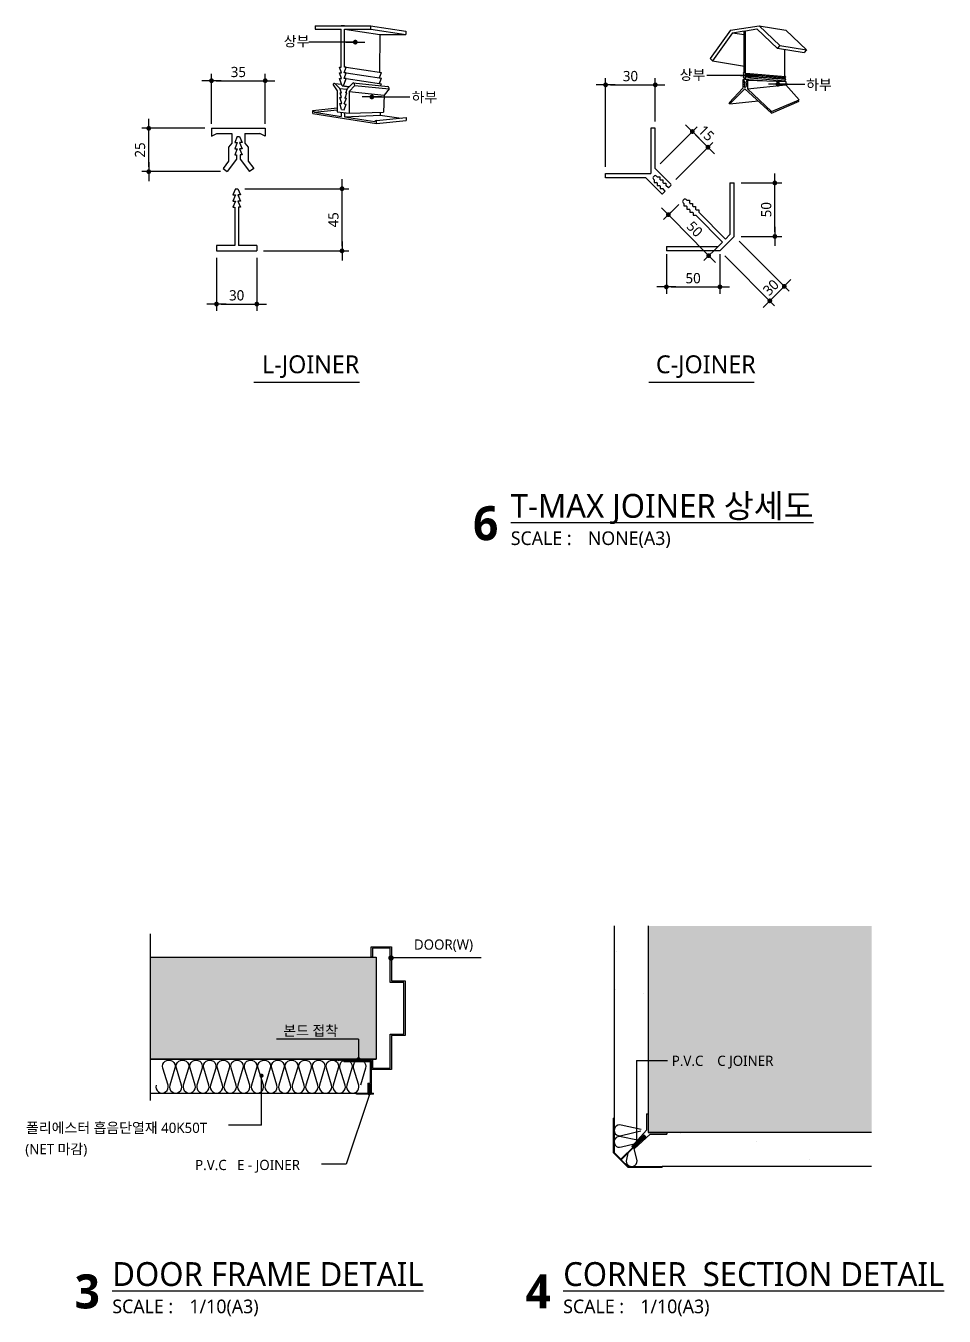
# Model space of a CAD drawing. Extents: x -3112 to 96951, y -19130 to 531574.
# Drawn here: x -2112 to -764, y -18661 to -16767 of the extents above; entities that cross this region are included whole.
import ezdxf
from ezdxf.enums import TextEntityAlignment as Align

# ---------------------------------------------------------------- set-up
doc = ezdxf.new("R2010")
doc.units = 0
doc.header["$LTSCALE"] = 200
doc.header["$MEASUREMENT"] = 0
doc.header["$PDMODE"] = 3
doc.header["$PDSIZE"] = -1
doc.layers.get('0').update_dxf_attribs({"linetype": 'CONTINUOUS'})
doc.layers.get('Defpoints').update_dxf_attribs({"color": 137, "linetype": 'CONTINUOUS'})
for name, color, linetype in [('01TEX', 3, 'CONTINUOUS'), ('DIM', 7, 'CONTINUOUS'), ('ETC', 6, 'CONTINUOUS'), ('HAT', 8, 'CONTINUOUS'), ('SYM', 6, 'CONTINUOUS'), ('SYM-LEAD', 6, 'CONTINUOUS'), ('TEXT', 3, 'CONTINUOUS'), ('벽체', 254, 'CONTINUOUS'), ('조이너', 3, 'CONTINUOUS'), ('지시선', 1, 'CONTINUOUS'), ('흡음재', 9, 'CONTINUOUS')]:
    doc.layers.add(name, color=color, linetype=linetype)
doc.styles.add('GAUN', font='malgun.ttf')
doc.styles.add('맑은고딕', font='malgun.ttf')
doc.styles.add('스타일1', font='malgun.ttf')
doc.styles.add('스타일2', font='malgunbd.ttf')
doc.dimstyles.new('GAUN-10', dxfattribs={"dimscale": 10, "dimtxt": 1.5, "dimasz": 0.7, "dimexe": 1, "dimexo": 1, "dimgap": 0.5, "dimtad": 1, "dimdec": 0, "dimzin": 1, "dimdsep": 46, "dimlunit": 6, "dimtxsty": '맑은고딕', "dimblk": 'CJDOT', "dimcen": 0.09, "dimdle": 1, "dimclrd": 256, "dimclre": 256, "dimclrt": 3, "dimadec": 0, "dimazin": 0, "dimtfac": 1, "dimtdec": 0, "dimtix": 1, "dimtmove": 2, "dimatfit": 3, "dimldrblk": 'CJDOT', "dimfxl": 1, "dimtolj": 1, "dimtzin": 1, "dimarcsym": 0})

# ---------------------------------------------------------------- blocks, each defined once
blk = doc.blocks.new('insul1')
blk.add_lwpolyline([(0, 0.25, 1.344031), (0.35, 0.25), (0.2, 0.75, -1.344031), (0.55, 0.75), (0.4, 0.25)], format="xyb")
blk = doc.blocks.new('CJDOT')
blk.add_line((-2, 0), (2, 0))
at = {"const_width": 0.5}
blk.add_lwpolyline([(-0.25, 0, 1), (0.25, 0, 1)], format="xyb", close=True, dxfattribs=at)
blk = doc.blocks.new('*D24')
at = {"layer": 'Defpoints', "color": 0, "transparency": 16777216}
for p in [(-1188, -16853.4), (-1188, -16917.2), (-1260.9, -16983.5)]:
    blk.add_point(p, dxfattribs=at)
at = {"layer": 'DIM', "lineweight": -2, "transparency": 16777216}
for p, q in [((-1260.9, -16973.5), (-1260.9, -16843.4)), ((-1253.9, -16853.4), (-1195, -16853.4)), ((-1188, -16907.2), (-1188, -16843.4))]:
    blk.add_line(p, q, dxfattribs=at)
at = {"layer": 'DIM', "lineweight": -2, "transparency": 16777216, "xscale": 7, "yscale": 7, "zscale": 7, "rotation": 180}
blk.add_blockref('CJDOT', (-1260.9, -16853.4), dxfattribs=at)
at = {"layer": 'DIM', "lineweight": -2, "transparency": 16777216, "xscale": 7, "yscale": 7, "zscale": 7}
blk.add_blockref('CJDOT', (-1188, -16853.4), dxfattribs=at)
at = {"layer": 'DIM', "color": 3, "transparency": 16777216, "insert": (-1224.4, -16840.6), "char_height": 15, "attachment_point": 5, "style": '맑은고딕'}
blk.add_mtext('\\A1;30', dxfattribs=at)
blk = doc.blocks.new('*D25')
at = {"layer": 'Defpoints', "color": 0, "transparency": 16777216}
for p in [(-1110.7, -16944.9), (-1188, -16976.2), (-1165.1, -16999.2)]:
    blk.add_point(p, dxfattribs=at)
at = {"layer": 'DIM', "lineweight": -2, "transparency": 16777216}
for p, q in [((-1180.9, -16969.2), (-1126.5, -16914.8)), ((-1128.7, -16926.8), (-1115.6, -16939.9)), ((-1158, -16992.2), (-1103.6, -16937.8))]:
    blk.add_line(p, q, dxfattribs=at)
at = {"layer": 'DIM', "lineweight": -2, "transparency": 16777216, "xscale": 7, "yscale": 7, "zscale": 7}
for p, rotation in [((-1133.6, -16921.9), 134.9820408195397), ((-1110.7, -16944.9), 314.9820408195397)]:
    blk.add_blockref('CJDOT', p, dxfattribs=dict(at, rotation=rotation))
at = {"layer": 'DIM', "color": 3, "transparency": 16777216, "insert": (-1113.1, -16924.3), "char_height": 15, "attachment_point": 5, "rotation": 314.982, "style": '맑은고딕'}
blk.add_mtext('\\A1;15', dxfattribs=at)
blk = doc.blocks.new('*D16')
at = {"layer": 'Defpoints', "color": 0, "transparency": 16777216}
for p in [(-1800.7, -17005.8), (-1647.9, -17005.8), (-1773, -17097.1)]:
    blk.add_point(p, dxfattribs=at)
at = {"layer": 'DIM', "lineweight": -2, "transparency": 16777216}
for p, q in [((-1790.7, -17005.8), (-1637.9, -17005.8)), ((-1647.9, -17090.1), (-1647.9, -17012.8)), ((-1763, -17097.1), (-1637.9, -17097.1))]:
    blk.add_line(p, q, dxfattribs=at)
at = {"layer": 'DIM', "lineweight": -2, "transparency": 16777216, "xscale": 7, "yscale": 7, "zscale": 7}
for p, rotation in [((-1647.9, -17005.8), 90), ((-1647.9, -17097.1), 270)]:
    blk.add_blockref('CJDOT', p, dxfattribs=dict(at, rotation=rotation))
at = {"layer": 'DIM', "color": 3, "transparency": 16777216, "insert": (-1660.5, -17051.5), "char_height": 15, "attachment_point": 5, "rotation": 90, "style": '맑은고딕'}
blk.add_mtext('\\A1;45', dxfattribs=at)
blk = doc.blocks.new('*D17')
at = {"layer": 'Defpoints', "color": 0, "transparency": 16777216}
for p in [(-1832.2, -17097.1), (-1773, -17097.1), (-1773, -17175.2)]:
    blk.add_point(p, dxfattribs=at)
at = {"layer": 'DIM', "lineweight": -2, "transparency": 16777216}
for p, q in [((-1832.2, -17107.1), (-1832.2, -17185.2)), ((-1773, -17107.1), (-1773, -17185.2)), ((-1825.2, -17175.2), (-1780, -17175.2))]:
    blk.add_line(p, q, dxfattribs=at)
at = {"layer": 'DIM', "lineweight": -2, "transparency": 16777216, "xscale": 7, "yscale": 7, "zscale": 7, "rotation": 180}
blk.add_blockref('CJDOT', (-1832.2, -17175.2), dxfattribs=at)
at = {"layer": 'DIM', "lineweight": -2, "transparency": 16777216, "xscale": 7, "yscale": 7, "zscale": 7}
blk.add_blockref('CJDOT', (-1773, -17175.2), dxfattribs=at)
at = {"layer": 'DIM', "color": 3, "transparency": 16777216, "insert": (-1802.6, -17162.4), "char_height": 15, "attachment_point": 5, "style": '맑은고딕'}
blk.add_mtext('\\A1;30', dxfattribs=at)
blk = doc.blocks.new('*D18')
at = {"layer": 'Defpoints', "color": 0, "transparency": 16777216}
for p in [(-1760.6, -16847.3), (-1839.5, -16917.2), (-1760.6, -16917.2)]:
    blk.add_point(p, dxfattribs=at)
at = {"layer": 'DIM', "lineweight": -2, "transparency": 16777216}
for p, q in [((-1839.5, -16907.2), (-1839.5, -16837.3)), ((-1832.5, -16847.3), (-1767.6, -16847.3)), ((-1760.6, -16907.2), (-1760.6, -16837.3))]:
    blk.add_line(p, q, dxfattribs=at)
at = {"layer": 'DIM', "lineweight": -2, "transparency": 16777216, "xscale": 7, "yscale": 7, "zscale": 7, "rotation": 180}
blk.add_blockref('CJDOT', (-1839.5, -16847.3), dxfattribs=at)
at = {"layer": 'DIM', "lineweight": -2, "transparency": 16777216, "xscale": 7, "yscale": 7, "zscale": 7}
blk.add_blockref('CJDOT', (-1760.6, -16847.3), dxfattribs=at)
at = {"layer": 'DIM', "color": 3, "transparency": 16777216, "insert": (-1800.1, -16834.6), "char_height": 15, "attachment_point": 5, "style": '맑은고딕'}
blk.add_mtext('\\A1;35', dxfattribs=at)
blk = doc.blocks.new('*D19')
at = {"layer": 'Defpoints', "color": 0, "transparency": 16777216}
for p in [(-1931.7, -16917.2), (-1839.5, -16917.2), (-1816.4, -16980.8)]:
    blk.add_point(p, dxfattribs=at)
at = {"layer": 'DIM', "lineweight": -2, "transparency": 16777216}
for p, q in [((-1849.5, -16917.2), (-1941.7, -16917.2)), ((-1931.7, -16973.8), (-1931.7, -16924.2)), ((-1826.4, -16980.8), (-1941.7, -16980.8))]:
    blk.add_line(p, q, dxfattribs=at)
at = {"layer": 'DIM', "lineweight": -2, "transparency": 16777216, "xscale": 7, "yscale": 7, "zscale": 7}
for p, rotation in [((-1931.7, -16917.2), 90), ((-1931.7, -16980.8), 270)]:
    blk.add_blockref('CJDOT', p, dxfattribs=dict(at, rotation=rotation))
at = {"layer": 'DIM', "color": 3, "transparency": 16777216, "insert": (-1944.4, -16949), "char_height": 15, "attachment_point": 5, "rotation": 90, "style": '맑은고딕'}
blk.add_mtext('\\A1;25', dxfattribs=at)
blk = doc.blocks.new('*D20')
at = {"layer": 'Defpoints', "color": 0, "transparency": 16777216}
for p in [(-1146.2, -17021.8), (-1168.8, -17044), (-1087.1, -17081.9)]:
    blk.add_point(p, dxfattribs=at)
at = {"layer": 'DIM', "lineweight": -2, "transparency": 16777216}
for p, q in [((-1153.4, -17028.8), (-1175.9, -17051)), ((-1114.5, -17099.1), (-1163.9, -17049)), ((-1094.2, -17089), (-1116.7, -17111.1))]:
    blk.add_line(p, q, dxfattribs=at)
at = {"layer": 'DIM', "lineweight": -2, "transparency": 16777216, "xscale": 7, "yscale": 7, "zscale": 7}
for p, rotation in [((-1168.8, -17044), 134.5458830919339), ((-1109.6, -17104.1), 314.5458830919339)]:
    blk.add_blockref('CJDOT', p, dxfattribs=dict(at, rotation=rotation))
at = {"layer": 'DIM', "color": 3, "transparency": 16777216, "insert": (-1130.1, -17065.1), "char_height": 15, "attachment_point": 5, "rotation": 314.5459, "style": '맑은고딕'}
blk.add_mtext('\\A1;50', dxfattribs=at)
blk = doc.blocks.new('*D21')
at = {"layer": 'Defpoints', "color": 0, "transparency": 16777216}
for p in [(-1071.9, -16997.4), (-1012.4, -16997.4), (-1071.9, -17075.9)]:
    blk.add_point(p, dxfattribs=at)
at = {"layer": 'DIM', "lineweight": -2, "transparency": 16777216}
for p, q in [((-1061.9, -16997.4), (-1002.4, -16997.4)), ((-1012.4, -17068.9), (-1012.4, -17004.4)), ((-1061.9, -17075.9), (-1002.4, -17075.9))]:
    blk.add_line(p, q, dxfattribs=at)
at = {"layer": 'DIM', "lineweight": -2, "transparency": 16777216, "xscale": 7, "yscale": 7, "zscale": 7}
for p, rotation in [((-1012.4, -16997.4), 90), ((-1012.4, -17075.9), 270)]:
    blk.add_blockref('CJDOT', p, dxfattribs=dict(at, rotation=rotation))
at = {"layer": 'DIM', "color": 3, "transparency": 16777216, "insert": (-1025.1, -17036.6), "char_height": 15, "attachment_point": 5, "rotation": 90, "style": '맑은고딕'}
blk.add_mtext('\\A1;50', dxfattribs=at)
blk = doc.blocks.new('*D22')
at = {"layer": 'Defpoints', "color": 0, "transparency": 16777216}
for p in [(-1171.6, -17091.7), (-1093.1, -17091.7), (-1093.1, -17149.9)]:
    blk.add_point(p, dxfattribs=at)
at = {"layer": 'DIM', "lineweight": -2, "transparency": 16777216}
for p, q in [((-1171.6, -17101.7), (-1171.6, -17159.9)), ((-1093.1, -17101.7), (-1093.1, -17159.9)), ((-1164.6, -17149.9), (-1100.1, -17149.9))]:
    blk.add_line(p, q, dxfattribs=at)
at = {"layer": 'DIM', "lineweight": -2, "transparency": 16777216, "xscale": 7, "yscale": 7, "zscale": 7, "rotation": 180}
blk.add_blockref('CJDOT', (-1171.6, -17149.9), dxfattribs=at)
at = {"layer": 'DIM', "lineweight": -2, "transparency": 16777216, "xscale": 7, "yscale": 7, "zscale": 7}
blk.add_blockref('CJDOT', (-1093.1, -17149.9), dxfattribs=at)
at = {"layer": 'DIM', "color": 3, "transparency": 16777216, "insert": (-1132.4, -17137.2), "char_height": 15, "attachment_point": 5, "style": '맑은고딕'}
blk.add_mtext('\\A1;50', dxfattribs=at)
blk = doc.blocks.new('*D23')
at = {"layer": 'Defpoints', "color": 0, "transparency": 16777216}
for p in [(-1071.9, -17075.9), (-1093.1, -17097.1), (-998.6, -17149.2)]:
    blk.add_point(p, dxfattribs=at)
at = {"layer": 'DIM', "lineweight": -2, "transparency": 16777216}
for p, q in [((-1064.8, -17083), (-991.5, -17156.3)), ((-1086, -17104.2), (-1012.7, -17177.5)), ((-993.6, -17144.2), (-988.7, -17139.3)), ((-1019.8, -17170.4), (-998.6, -17149.2)), ((-1024.8, -17175.4), (-1029.7, -17180.3))]:
    blk.add_line(p, q, dxfattribs=at)
at = {"layer": 'DIM', "lineweight": -2, "transparency": 16777216, "xscale": 7, "yscale": 7, "zscale": 7}
for p, rotation in [((-998.6, -17149.2), 224.999999999973), ((-1019.8, -17170.4), 44.99999999997299)]:
    blk.add_blockref('CJDOT', p, dxfattribs=dict(at, rotation=rotation))
at = {"layer": 'DIM', "color": 3, "transparency": 16777216, "insert": (-1018.2, -17150.8), "char_height": 15, "attachment_point": 5, "rotation": 45, "style": '맑은고딕'}
blk.add_mtext('\\A1;30', dxfattribs=at)
blk = doc.blocks.new('dwgtitle')
at = {"layer": 'SYM', "color": 3, "style": '스타일1'}
blk.add_text('SCALE :', height=4, dxfattribs=at).set_placement((12.25, -1.4))
for tag, p, height in [('%%UTITLE', (12.25, 6.59), 7), ('1/100', (34.89, -1.4), 4)]:
    blk.add_attdef(tag, p, '', height=height, dxfattribs=at)
at = {"layer": 'SYM', "color": 6, "style": '스타일2'}
blk.add_attdef('A', text='', height=10, dxfattribs=at).set_placement((4.89, 5), align=Align.MIDDLE)

msp = doc.modelspace()

# ---------------------------------------------------------------- hatches: boundary and pattern name
at = {"layer": 'HAT'}
h = msp.add_hatch(dxfattribs=at)
h.set_pattern_fill('ANSI37', color=5, scale=9.997714, angle=90, style=0)
h.set_pattern_definition([(225, (-1555.7489, -17278.2087), (-0.8836814, 0.8836814), []), (135, (-1555.7489, -17278.2087), (0.8836814, 0.8836814), [])])
h.paths.add_polyline_path([(-1605.2, -18283.5), (-1605.2, -18285.5), (-1655.2, -18285.5, -0.647455), (-1659.2, -18283.5)])
at = {"layer": '벽체'}
for points in [[(-1198.5, -18391), (-870.4, -18391), (-870.4, -18087.9), (-1198.5, -18087.9)], [(-1597.6, -18283.6), (-1597.6, -18133.7), (-1928.9, -18133.7), (-1928.9, -18283.6)]]:
    msp.add_hatch(color=254, dxfattribs=at).paths.add_polyline_path(points)

# ---------------------------------------------------------------- linework, layer by layer
at = {"linetype": 'Continuous'}
msp.add_line((-1198.5, -18087.9), (-1198.5, -18391), dxfattribs=at)
for p, q in [((-1928.9, -18133.7), (-1597.6, -18133.7)), ((-1597.6, -18133.7), (-1597.6, -18283.6)), ((-1597.6, -18283.6), (-1928.9, -18283.6)), ((-870.4, -18391), (-1198.5, -18391))]:
    msp.add_line(p, q)
msp.add_lwpolyline([(-1603.2, -18283.6), (-1603.2, -18296.6), (-1577.2, -18296.6), (-1577.2, -18246.7), (-1557.2, -18246.7), (-1557.2, -18170.7), (-1577.2, -18170.7), (-1577.2, -18120.7), (-1603.2, -18120.7), (-1603.2, -18133.7), (-1605.2, -18133.7), (-1605.2, -18118.7), (-1575.2, -18118.7), (-1575.2, -18168.7), (-1555.2, -18168.7), (-1555.2, -18248.7), (-1575.2, -18248.7), (-1575.2, -18298.6), (-1605.2, -18298.6), (-1605.2, -18283.6)], close=True)
at = {"layer": 'DIM'}
for p, q in [((-1839.5, -16910.7), (-1839.5, -16847.3)), ((-1760.6, -16910.7), (-1760.6, -16847.3)), ((-1168.8, -17044), (-1154.4, -17029.9))]:
    msp.add_line(p, q, dxfattribs=at)
at = {"layer": 'ETC', "color": 4, "linetype": 'Continuous'}
msp.add_line((-1248.5, -18087.9), (-1248.5, -18420.4), dxfattribs=at)
at = {"layer": 'ETC', "color": 4}
for p, q in [((-1645.2, -18285.5), (-1605.2, -18285.5)), ((-1645.2, -18286.7), (-1645.2, -18285.5)), ((-1645.2, -18286.7), (-1606.4, -18286.7)), ((-1606.4, -18286.7), (-1606.4, -18318.6, 0.2)), ((-1605.2, -18285.5), (-1605.2, -18333.5, 0.3)), ((-1928.9, -18333.5), (-1608.1, -18333.5)), ((-1626.5, -18333.5, -0.4), (-1608.1, -18333.5, 0.2)), ((-1626.5, -18334.7, 0.4), (-1626.5, -18333.5, 0.4)), ((-1610.2, -18318.6, 0.4), (-1610.2, -18333.5, 0.4)), ((-1610.2, -18318.6, 0.4), (-1606.4, -18318.6, 0.4)), ((-1609, -18319.8, 0.4), (-1609, -18333.5, 0.4)), ((-1609, -18319.8, 0.4), (-1606.4, -18319.8, 0.4)), ((-1608.2, -18321.1, 0.6), (-1609, -18322.1, 0.6)), ((-1609, -18322.1, 0.6), (-1608.2, -18323.1, 0.6)), ((-1608.2, -18323.1, 0.6), (-1609, -18324.1, 0.6)), ((-1609, -18324.1, 0.6), (-1608.2, -18325.1, 0.6)), ((-1608.2, -18325.1, 0.6), (-1609, -18326.1, 0.6)), ((-1609, -18326.1, 0.6), (-1608.2, -18327.1, 0.6)), ((-1608.2, -18327.1, 0.6), (-1609, -18328.1, 0.6)), ((-1609, -18328.1, 0.6), (-1608.2, -18329.1, 0.6)), ((-1608.1, -18321.1, 0.6), (-1608.9, -18322.1, 0.6)), ((-1608.9, -18322.1, 0.6), (-1608.1, -18323.1, 0.6)), ((-1608.1, -18323.1, 0.6), (-1608.9, -18324.1, 0.6)), ((-1608.9, -18324.1, 0.6), (-1608.1, -18325.1, 0.6)), ((-1608.1, -18325.1, 0.6), (-1608.9, -18326.1, 0.6)), ((-1608.9, -18326.1, 0.6), (-1608.1, -18327.1, 0.6)), ((-1608.1, -18327.1, 0.6), (-1608.9, -18328.1, 0.6)), ((-1608.9, -18328.1, 0.6), (-1608.1, -18329.1, 0.6)), ((-1608.2, -18329.1, 0.6), (-1608.6, -18329.7, 0.6)), ((-1608.2, -18329.7, 0.6), (-1608.6, -18329.7, 0.6)), ((-1608.5, -18320.7, 0.6), (-1608.2, -18321.1, 0.6)), ((-1606.4, -18320.7, 0.6), (-1608.5, -18320.7, 0.6)), ((-1608.1, -18329.1, 0.6), (-1608.5, -18329.6, 0.6)), ((-1608.1, -18329.6, 0.6), (-1608.5, -18329.6, 0.6)), ((-1608.3, -18320.8, 0.6), (-1608.1, -18321.1, 0.6)), ((-1606.6, -18320.8, 0.6), (-1608.3, -18320.8, 0.6)), ((-1608.2, -18333.5, 0.6), (-1608.2, -18329.7, 0.6)), ((-1608.1, -18333.5, 0.6), (-1608.1, -18329.6, 0.6)), ((-1606.6, -18320.8, 0.6), (-1607.3, -18321.7, 0.6)), ((-1607.3, -18321.7, 0.6), (-1606.5, -18322.7, 0.6)), ((-1606.5, -18322.7, 0.6), (-1607.3, -18323.7, 0.6)), ((-1607.3, -18323.7, 0.6), (-1606.5, -18324.7, 0.6)), ((-1606.5, -18324.7, 0.6), (-1607.3, -18325.7, 0.6)), ((-1607.3, -18325.7, 0.6), (-1606.5, -18326.7, 0.6)), ((-1606.5, -18326.7, 0.6), (-1607.3, -18327.7, 0.6)), ((-1607.3, -18327.7, 0.6), (-1606.5, -18328.7, 0.6)), ((-1606.5, -18328.7, 0.6), (-1607.3, -18329.7, 0.6)), ((-1607.3, -18333.5, 0.6), (-1607.3, -18329.7, 0.6)), ((-1607.3, -18333.5, 0.2), (-1601.5, -18333.5, 0.4)), ((-1607.3, -18333.5), (-1601.5, -18333.5)), ((-1606.4, -18320.7, 0.6), (-1607.2, -18321.7, 0.6)), ((-1607.2, -18321.7, 0.6), (-1606.4, -18322.7, 0.6)), ((-1606.4, -18322.7, 0.6), (-1607.2, -18323.7, 0.6)), ((-1607.2, -18323.7, 0.6), (-1606.4, -18324.7, 0.6)), ((-1606.4, -18324.7, 0.6), (-1607.2, -18325.7, 0.6)), ((-1607.2, -18325.7, 0.6), (-1606.4, -18326.7, 0.6)), ((-1606.4, -18326.7, 0.6), (-1607.2, -18327.7, 0.6)), ((-1607.2, -18327.7, 0.6), (-1606.4, -18328.7, 0.6)), ((-1606.4, -18328.7, 0.6), (-1607.2, -18329.7, 0.6)), ((-1607.2, -18333.5, 0.6), (-1607.2, -18329.7, 0.6)), ((-1606.4, -18319.8, 0.2), (-1606.4, -18333.5, 0.3)), ((-1601.5, -18334.7, 0.4), (-1601.5, -18333.5, 0.4)), ((-1601.5, -18334.7, 1.1), (-1626.5, -18334.7, 1.1)), ((-1249.5, -18420.7), (-1249.5, -18370.1)), ((-1248.5, -18370.1), (-1249.5, -18370.1)), ((-1248.5, -18420.3), (-1248.5, -18370.1)), ((-1201, -18363.5), (-1198.5, -18363.5)), ((-1201, -18363.5), (-1201, -18387.8)), ((-1201, -18387.8), (-1222.6, -18411.5)), ((-1219.5, -18409.1), (-1219.6, -18410.4)), ((-1218.2, -18409), (-1219.5, -18409.1)), ((-1219, -18415), (-1195.3, -18393.5)), ((-1218.1, -18407.7), (-1218.2, -18409)), ((-1216.8, -18407.6), (-1218.1, -18407.7)), ((-1217.6, -18408.2), (-1217.7, -18409.5)), ((-1216.3, -18408.1), (-1217.6, -18408.2)), ((-1216.7, -18406.3), (-1216.8, -18407.6)), ((-1215.4, -18406.2), (-1216.7, -18406.3)), ((-1216.2, -18406.8), (-1216.3, -18408.1)), ((-1214.9, -18406.6), (-1216.2, -18406.8)), ((-1216, -18409.2), (-1216.2, -18410.4)), ((-1214.8, -18409), (-1216, -18409.2)), ((-1215.3, -18404.9), (-1215.4, -18406.2)), ((-1214, -18404.7), (-1215.3, -18404.9)), ((-1214.8, -18405.4), (-1214.9, -18406.6)), ((-1213.5, -18405.2), (-1214.8, -18405.4)), ((-1214.6, -18407.7), (-1214.8, -18409)), ((-1213.3, -18407.6), (-1214.6, -18407.7)), ((-1214.1, -18408.3), (-1214.2, -18409.6)), ((-1212.8, -18408.1), (-1214.1, -18408.3)), ((-1213.8, -18403.5), (-1214, -18404.7)), ((-1212.6, -18403.3), (-1213.8, -18403.5)), ((-1213.4, -18404), (-1213.5, -18405.2)), ((-1212.1, -18403.8), (-1213.4, -18404)), ((-1213.2, -18406.3), (-1213.3, -18407.6)), ((-1211.9, -18406.2), (-1213.2, -18406.3)), ((-1212.7, -18406.9), (-1212.8, -18408.1)), ((-1211.4, -18406.7), (-1212.7, -18406.9)), ((-1212.4, -18402.1), (-1212.6, -18403.3)), ((-1211.2, -18401.9), (-1212.4, -18402.1)), ((-1211.9, -18402.5), (-1212.1, -18403.8)), ((-1210.7, -18402.4), (-1211.9, -18402.5)), ((-1211.8, -18404.9), (-1211.9, -18406.2)), ((-1210.5, -18404.8), (-1211.8, -18404.9)), ((-1211.2, -18405.5), (-1211.4, -18406.7)), ((-1211, -18400.6), (-1211.2, -18401.9)), ((-1210, -18405.3), (-1211.2, -18405.5)), ((-1209.7, -18400.5), (-1211, -18400.6)), ((-1210.5, -18401.1), (-1210.7, -18402.4)), ((-1209.3, -18401), (-1210.5, -18401.1)), ((-1210.4, -18403.5), (-1210.5, -18404.8)), ((-1209.1, -18403.4), (-1210.4, -18403.5)), ((-1209.8, -18404), (-1210, -18405.3)), ((-1208.6, -18403.9), (-1209.8, -18404)), ((-1209.6, -18399.2), (-1209.7, -18400.5)), ((-1208.3, -18399.1), (-1209.6, -18399.2)), ((-1209.1, -18399.7), (-1209.3, -18401)), ((-1207.8, -18399.6), (-1209.1, -18399.7)), ((-1209, -18402.1), (-1209.1, -18403.4)), ((-1207.7, -18401.9), (-1209, -18402.1)), ((-1208.4, -18402.6), (-1208.6, -18403.9)), ((-1207.1, -18402.5), (-1208.4, -18402.6)), ((-1208.2, -18397.8), (-1208.3, -18399.1)), ((-1206.9, -18397.7), (-1208.2, -18397.8)), ((-1207.7, -18398.3), (-1207.8, -18399.6)), ((-1206.4, -18398.2), (-1207.7, -18398.3)), ((-1207.5, -18400.7), (-1207.7, -18401.9)), ((-1206.3, -18400.5), (-1207.5, -18400.7)), ((-1207, -18401.2), (-1207.1, -18402.5)), ((-1205.7, -18401.1), (-1207, -18401.2)), ((-1206.8, -18396.4), (-1206.9, -18397.7)), ((-1205.5, -18396.3), (-1206.8, -18396.4)), ((-1206.3, -18396.9), (-1206.4, -18398.2)), ((-1204.6, -18396.7), (-1206.3, -18396.9)), ((-1206.1, -18399.3), (-1206.3, -18400.5)), ((-1204.9, -18399.1), (-1206.1, -18399.3)), ((-1205.6, -18399.8), (-1205.7, -18401.1)), ((-1204.3, -18399.7), (-1205.6, -18399.8)), ((-1205.4, -18395), (-1205.5, -18396.3)), ((-1204.1, -18394.8), (-1205.4, -18395)), ((-1204.6, -18396.7), (-1204.9, -18399.1)), ((-1204.2, -18398.4), (-1204.3, -18399.7)), ((-1202.9, -18398.2), (-1204.2, -18398.4)), ((-1204.1, -18394.8), (-1202, -18396.9)), ((-1202.8, -18397), (-1202.9, -18398.2)), ((-1202, -18396.9), (-1202.8, -18397)), ((-1195.3, -18393.5), (-1171, -18393.5)), ((-1171, -18391), (-1171, -18393.5)), ((-1228.4, -18442), (-1249.5, -18420.7)), ((-1238.6, -18430.3), (-1248.5, -18420.3)), ((-1238.6, -18430.3), (-1219.2, -18410.9)), ((-1237.9, -18431), (-1218.9, -18412)), ((-1222.6, -18411.5), (-1221.6, -18412.4)), ((-1220, -18410.8), (-1221.6, -18412.4)), ((-1219.6, -18410.4), (-1220.4, -18410.5)), ((-1220, -18410.8), (-1220.4, -18410.5)), ((-1218.3, -18412.5), (-1219.9, -18414.1)), ((-1219.9, -18414.1), (-1219, -18415)), ((-1219, -18409.6), (-1219.2, -18410.9)), ((-1217.7, -18409.5), (-1219, -18409.6)), ((-1217.6, -18411.8), (-1218.9, -18412)), ((-1217, -18412.4), (-1218.3, -18412.5)), ((-1217.4, -18410.6), (-1217.6, -18411.8)), ((-1216.2, -18410.4), (-1217.4, -18410.6)), ((-1216.9, -18411.1), (-1217, -18412.4)), ((-1215.6, -18411), (-1216.9, -18411.1)), ((-1215.5, -18409.7), (-1215.6, -18411)), ((-1214.2, -18409.6), (-1215.5, -18409.7)), ((-1227.9, -18441), (-1237.9, -18431)), ((-1228.4, -18442), (-1177.8, -18442)), ((-1227.9, -18441), (-1177.8, -18441)), ((-870.4, -18441), (-1177.8, -18441))]:
    msp.add_line(p, q, dxfattribs=at)
at = {"layer": 'ETC'}
for p, q in [((-1198.5, -18363.5), (-1198.5, -18391)), ((-1198.5, -18391), (-1171, -18391)), ((-1177.8, -18441), (-1177.8, -18442))]:
    msp.add_line(p, q, dxfattribs=at)
at = {"layer": 'SYM'}
for p, q in [((-1777.3, -17290), (-1622.4, -17290)), ((-1197.5, -17290), (-1042.6, -17290)), ((-1194, -17290), (-1042.6, -17290))]:
    msp.add_line(p, q, dxfattribs=at)
at = {"layer": 'SYM-LEAD'}
for p, q in [((-1443.5, -18134.8), (-1576, -18134.8)), ((-1623.7, -18254), (-1744.1, -18254)), ((-1623.7, -18254), (-1623.7, -18283.2)), ((-1215.7, -18285.6), (-1169.9, -18285.6)), ((-1215.7, -18285.6), (-1215.7, -18407.9)), ((-1766.1, -18380.2), (-1766.1, -18307.7)), ((-1607.9, -18336.7), (-1642, -18437.7)), ((-1766.1, -18380.2), (-1814.5, -18380.2)), ((-1642, -18437.7), (-1677.9, -18437.7))]:
    msp.add_line(p, q, dxfattribs=at)
at = {"layer": '벽체'}
msp.add_line((-1928.9, -18283.6), (-1597.6, -18283.6), dxfattribs=at)
at = {"layer": '조이너'}
for p, q in [((-1687.4, -16766.9), (-1605.8, -16766.9)), ((-1687.4, -16766.9), (-1687.4, -16771.7)), ((-1687.4, -16771.7), (-1649, -16771.7)), ((-1649.1, -16827.5), (-1649, -16778.4)), ((-1644.2, -16766.9), (-1649, -16766.9)), ((-1649, -16778.4), (-1649, -16771.7)), ((-1644.3, -16827.5), (-1644.2, -16778.4)), ((-1644.2, -16771.7), (-1605.8, -16771.7)), ((-1644.2, -16778.4), (-1644.2, -16771.7)), ((-1644.2, -16771.7), (-1592.6, -16779.3)), ((-1606, -16766.8), (-1554.4, -16774.4)), ((-1605.8, -16771.7), (-1605.8, -16766.9)), ((-1605.8, -16771.7), (-1554.2, -16779.3)), ((-1592.6, -16779.3), (-1592.7, -16834.4)), ((-1592.6, -16779.3), (-1554.2, -16779.3)), ((-1554.4, -16774.4), (-1554.2, -16779.3)), ((-1077.3, -16773.2), (-1107.2, -16814.6)), ((-1074.6, -16776.8), (-1104.1, -16818.2)), ((-1077.3, -16773.2), (-1035.5, -16766.7)), ((-1074.6, -16776.8), (-1057.6, -16774.2)), ((-1074.6, -16776.8), (-1057.6, -16779.6)), ((-1055.7, -16773.9), (-1038.7, -16771.3)), ((-1038.7, -16771.3), (-1008.5, -16799.9)), ((-1035.5, -16766.7), (-1004.9, -16795.7)), ((-1035.5, -16766.7), (-996.5, -16773.1)), ((-996.5, -16773.1), (-966, -16801.9)), ((-1004.9, -16795.7), (-1008.7, -16799.7)), ((-1004.9, -16795.7), (-965.8, -16802.1)), ((-1104.1, -16818.2), (-1107.2, -16814.6)), ((-1104.1, -16818.2), (-1056.8, -16825.9)), ((-1008.7, -16799.7), (-969.6, -16806)), ((-966, -16801.9), (-969.6, -16806)), ((-1651.6, -16827.5), (-1649.1, -16827.5)), ((-1648.5, -16835.8), (-1651.6, -16827.5)), ((-1648.5, -16835.8), (-1651.6, -16827.5)), ((-1651.6, -16835.8), (-1648.5, -16835.8)), ((-1648.5, -16844.1), (-1651.6, -16835.8)), ((-1648.5, -16844.1), (-1651.6, -16835.8)), ((-1651.6, -16835.8), (-1648.5, -16835.8)), ((-1644.9, -16835.8), (-1641.7, -16827.5)), ((-1644.9, -16835.8), (-1641.7, -16827.5)), ((-1641.7, -16835.8), (-1644.9, -16835.8)), ((-1644.9, -16844.1), (-1641.7, -16835.8)), ((-1644.9, -16844.1), (-1641.7, -16835.8)), ((-1641.7, -16835.8), (-1644.9, -16835.8)), ((-1641.7, -16827.5), (-1644.3, -16827.5)), ((-1641.7, -16827.5), (-1590.1, -16835.2)), ((-1641.7, -16835.8), (-1590.1, -16843.5)), ((-1593.1, -16843), (-1590.1, -16835.2)), ((-1593, -16842.6), (-1590.1, -16835.2)), ((-1058.4, -16835.4), (-1057.6, -16835.6)), ((-1057.6, -16837.3), (-1058.4, -16835.4)), ((-1057.6, -16839), (-1058.4, -16837.1)), ((-1058.4, -16837.1), (-1057.6, -16837.3)), ((-1055, -16836.3), (-1055.8, -16838.4)), ((-1055, -16836.3), (-1055.7, -16836.2)), ((-1660.8, -16853.4), (-1655.1, -16862)), ((-1658.4, -16851.4), (-1648.5, -16852.5)), ((-1651.3, -16858.8), (-1658, -16851.7)), ((-1651.6, -16844.1), (-1648.5, -16844.1)), ((-1648.5, -16852.5), (-1651.6, -16844.1)), ((-1651.6, -16844.1), (-1648.5, -16844.1)), ((-1647.6, -16854.7), (-1651.6, -16844.1)), ((-1647.6, -16854.7), (-1637.5, -16856.2)), ((-1647.6, -16854.7), (-1645.7, -16854.7)), ((-1645.7, -16854.7), (-1641.7, -16844.1)), ((-1645.7, -16854.7), (-1637, -16855.7)), ((-1641.7, -16844.1), (-1644.9, -16844.1)), ((-1644.9, -16852.5), (-1641.7, -16844.1)), ((-1641.7, -16844.1), (-1644.9, -16844.1)), ((-1641.7, -16844.1), (-1590.1, -16851.8)), ((-1640.1, -16858.6), (-1631.5, -16850.5)), ((-1629.3, -16854.1), (-1637.5, -16863.1)), ((-1631.5, -16850.5), (-1580.8, -16855.8)), ((-1629.3, -16854.1), (-1578.6, -16859.4)), ((-1593.1, -16851.3), (-1590.1, -16843.5)), ((-1593, -16850.9), (-1590.1, -16843.5)), ((-1591.2, -16854.7), (-1590.1, -16851.8)), ((-1590.5, -16852.7), (-1590.1, -16851.8)), ((-1059.5, -16845.9), (-1059.5, -16858.3)), ((-1058, -16845.9), (-1059.5, -16845.9)), ((-1058.4, -16838.8), (-1057.6, -16839)), ((-1057.5, -16840.7), (-1058.4, -16838.8)), ((-1058.4, -16840.5), (-1057.5, -16840.7)), ((-1057.5, -16842.4), (-1058.4, -16840.5)), ((-1058.4, -16842.2), (-1057.5, -16842.4)), ((-1056.8, -16844.9), (-1058.4, -16842.2)), ((-1056.7, -16849.7), (-1058, -16845.9)), ((-1057.5, -16849.6), (-1056.7, -16849.7)), ((-1056.7, -16851.4), (-1057.5, -16849.6)), ((-1056.7, -16853.1), (-1057.5, -16851.2)), ((-1057.5, -16851.2), (-1056.7, -16851.4)), ((-1056.6, -16854.8), (-1057.5, -16852.9)), ((-1057.5, -16852.9), (-1056.7, -16853.1)), ((-1056, -16857.4), (-1057.5, -16854.6)), ((-1057.5, -16854.6), (-1056.6, -16854.8)), ((-1055, -16842.8), (-1056.8, -16844.9)), ((-1056.8, -16844.9), (-1024.2, -16847.5)), ((-1054.1, -16855.2), (-1056, -16857.4)), ((-1055, -16838.4), (-1055.8, -16838.4)), ((-1055, -16838.4), (-1055.8, -16840.5)), ((-1055, -16840.6), (-1055.8, -16840.5)), ((-1055, -16840.6), (-1055.8, -16842.7)), ((-1055, -16842.8), (-1055.8, -16842.7)), ((-1053.4, -16846.3), (-1054.9, -16850.3)), ((-1054.1, -16850.4), (-1054.9, -16850.3)), ((-1054.1, -16850.4), (-1054.9, -16851.9)), ((-1054.1, -16852), (-1054.9, -16851.9)), ((-1054.1, -16852), (-1054.9, -16853.5)), ((-1054.1, -16853.6), (-1054.9, -16853.5)), ((-1054.1, -16853.6), (-1054.9, -16855.1)), ((-1054.1, -16855.2), (-1054.9, -16855.1)), ((-1053.4, -16846.3), (-1052.4, -16846.5)), ((-1052.6, -16846.5), (-1052.6, -16859.4)), ((-1052.6, -16859.4), (-996.3, -16853.5)), ((-1052.4, -16846.5), (-996.3, -16848.5)), ((-996.9, -16847.4), (-997.8, -16848.5)), ((-996.9, -16847.4), (-997.8, -16848.5)), ((-996.9, -16840.9), (-997.6, -16840.9)), ((-996.9, -16840.9), (-997.6, -16843)), ((-996.9, -16843.1), (-997.6, -16843)), ((-996.9, -16843.1), (-997.6, -16845.2)), ((-996.9, -16845.2), (-997.6, -16847.3)), ((-996.9, -16845.2), (-997.6, -16845.2)), ((-996.9, -16847.4), (-997.6, -16847.3)), ((-996.3, -16848.5), (-996.3, -16853.5)), ((-996.3, -16853.5), (-976.9, -16875.6)), ((-1655.1, -16862), (-1655.1, -16893.1)), ((-1651.3, -16858.8), (-1640.6, -16859.9)), ((-1648.8, -16865.1), (-1651.3, -16858.8)), ((-1648.4, -16880.8), (-1650.9, -16871.9)), ((-1648.4, -16880.8), (-1650.9, -16871.9)), ((-1650.9, -16871.9), (-1648.6, -16872.1)), ((-1650.8, -16864.9), (-1648.8, -16865.1)), ((-1648.6, -16872.1), (-1650.8, -16864.9)), ((-1648.6, -16872.1), (-1650.8, -16864.9)), ((-1644.7, -16881.3), (-1641.5, -16873)), ((-1644.7, -16881.3), (-1641.5, -16873)), ((-1644.5, -16872.6), (-1641.5, -16872.9)), ((-1643.3, -16872.7), (-1640.9, -16864.9)), ((-1643.3, -16872.7), (-1640.9, -16864.9)), ((-1642.5, -16864.9), (-1640.1, -16858.6)), ((-1640.9, -16864.9), (-1642.5, -16864.9)), ((-1637.5, -16863.1), (-1637.5, -16895)), ((-1637.5, -16863.1), (-1586.1, -16868.4)), ((-1586.1, -16868.4), (-1586.8, -16893.6)), ((-1578.6, -16859.4), (-1586.1, -16868.4)), ((-1059.5, -16858.3), (-1079.7, -16879.8)), ((-1056.3, -16859), (-1078.6, -16881.2)), ((-1056.3, -16859), (-1017.1, -16894.8)), ((-1052.6, -16859.4), (-1017.1, -16892.3)), ((-1691, -16891.1), (-1655.1, -16887.3)), ((-1688.5, -16893.6), (-1691, -16891.1)), ((-1691, -16895.3), (-1691, -16891.1)), ((-1688.5, -16893.6), (-1655.1, -16890.1)), ((-1688.5, -16893.6), (-1649.3, -16899.6)), ((-1655.1, -16893.1), (-1637.5, -16895)), ((-1651, -16880.6), (-1648.4, -16880.8)), ((-1648.6, -16889.5), (-1651, -16880.6)), ((-1648.6, -16889.5), (-1651, -16880.6)), ((-1649.3, -16893.7), (-1649.3, -16899.6)), ((-1648.6, -16889.5), (-1644.8, -16889.9)), ((-1644.8, -16890), (-1641.7, -16881.7)), ((-1644.8, -16890), (-1641.7, -16881.7)), ((-1644.7, -16881.3), (-1641.6, -16881.6)), ((-1637.5, -16895), (-1586.8, -16893.6)), ((-1591.8, -16893.7), (-1591.8, -16897.8)), ((-1078.6, -16881.2), (-1079.7, -16879.8)), ((-1078.6, -16881.2), (-1036.8, -16876.8)), ((-1017.1, -16892.3), (-976.9, -16875.6)), ((-1017.1, -16894.8), (-976.9, -16877.1)), ((-1691, -16895.3), (-1644.1, -16902.7)), ((-1644.1, -16894.3), (-1644.1, -16900.4)), ((-1644.1, -16900.4), (-1591.8, -16897.8)), ((-1644.1, -16900.4), (-1599.6, -16907.3)), ((-1644.1, -16902.7), (-1597.2, -16910.1)), ((-1597.2, -16905.9), (-1599.6, -16907.3)), ((-1597.2, -16905.9), (-1553.6, -16901.4)), ((-1597.2, -16910.1), (-1553.6, -16905.6)), ((-1597.2, -16910.1), (-1597.2, -16905.9)), ((-1591.8, -16897.8), (-1561.3, -16902.2)), ((-1553.6, -16901.4), (-1553.6, -16905.6)), ((-1839.5, -16917.2), (-1839.5, -16928.8)), ((-1839.5, -16917.2), (-1760.6, -16917.2)), ((-1839.5, -16928.8), (-1831.8, -16924.9)), ((-1831.8, -16924.9), (-1809.8, -16924.9)), ((-1809.8, -16924.9), (-1809.8, -16938.8)), ((-1802, -16929.1), (-1805.5, -16938.1)), ((-1802, -16929.1), (-1798.2, -16929.1)), ((-1798.2, -16929.1), (-1794.7, -16938.1)), ((-1790.4, -16924.9), (-1768.4, -16924.9)), ((-1790.4, -16924.9), (-1790.4, -16938.8)), ((-1760.6, -16928.8), (-1768.4, -16924.9)), ((-1760.6, -16917.2), (-1760.6, -16928.8)), ((-1188, -16917.2), (-1194.5, -16917.2)), ((-1194.5, -16917.2), (-1194.5, -16983.5)), ((-1188, -16976.2), (-1188, -16917.2)), ((-1809.8, -16938.8), (-1814.4, -16944.9)), ((-1814.4, -16944.9), (-1814.4, -16965.2)), ((-1805.5, -16938.1), (-1802, -16938.1)), ((-1802, -16938.1), (-1805.5, -16947.2)), ((-1805.5, -16947.2), (-1802, -16947.2)), ((-1802, -16947.2), (-1805.5, -16956.2)), ((-1794.7, -16938.1), (-1798.2, -16938.1)), ((-1798.2, -16938.1), (-1794.7, -16947.2)), ((-1794.7, -16947.2), (-1798.2, -16947.2)), ((-1798.2, -16947.2), (-1794.7, -16956.2)), ((-1790.4, -16938.8), (-1785.8, -16944.9)), ((-1785.8, -16944.9), (-1785.8, -16965.2)), ((-1814.4, -16965.2), (-1822.6, -16976.1)), ((-1802.7, -16962.5), (-1816.4, -16980.8)), ((-1805.5, -16956.2), (-1802.7, -16956.2)), ((-1802.7, -16956.2), (-1802.7, -16962.5)), ((-1794.7, -16956.2), (-1797.5, -16956.2)), ((-1797.5, -16956.2), (-1797.5, -16962.5)), ((-1797.5, -16962.5), (-1783.8, -16980.8)), ((-1785.8, -16965.2), (-1777.6, -16976.1)), ((-1822.6, -16976.1), (-1816.4, -16980.8)), ((-1777.6, -16976.1), (-1783.8, -16980.8)), ((-1260.9, -16990), (-1260.9, -16983.5)), ((-1260.9, -16983.5), (-1194.5, -16983.5)), ((-1189.8, -16987.3), (-1190.7, -16988.2)), ((-1165.1, -16999.2), (-1188, -16976.2)), ((-1185.2, -16988.2), (-1186.2, -16987.3)), ((-1804.5, -17005.8), (-1808, -17014.8)), ((-1804.5, -17005.8), (-1800.7, -17005.8)), ((-1800.7, -17005.8), (-1797.2, -17014.8)), ((-1201.8, -16990), (-1260.9, -16990)), ((-1178.8, -17013), (-1201.8, -16990)), ((-1189.8, -16992.8), (-1190.7, -16991.8)), ((-1185.2, -16997.4), (-1186.1, -16996.5)), ((-1180.6, -16992.8), (-1181.5, -16991.9)), ((-1180.6, -17002), (-1181.5, -17001.1)), ((-1176, -16997.5), (-1176.9, -16996.5)), ((-1173.3, -17009.3), (-1176.9, -17005.7)), ((-1168.7, -17004.7), (-1172.3, -17001.1)), ((-1165.1, -17001.1), (-1168.7, -17004.7)), ((-1078.3, -16997.4), (-1078.3, -17073.2)), ((-1078.3, -16997.4), (-1071.9, -16997.4)), ((-1071.9, -17075.9), (-1071.9, -16997.4)), ((-1808, -17014.8), (-1804.5, -17014.8)), ((-1804.5, -17014.8), (-1808, -17023.9)), ((-1804.5, -17023.9), (-1808, -17032.9)), ((-1808, -17023.9), (-1804.5, -17023.9)), ((-1797.2, -17014.8), (-1800.7, -17014.8)), ((-1800.7, -17014.8), (-1797.2, -17023.9)), ((-1800.7, -17023.9), (-1797.2, -17032.9)), ((-1797.2, -17023.9), (-1800.7, -17023.9)), ((-1173.3, -17009.3), (-1177, -17013)), ((-1146.2, -17021.8), (-1147.2, -17022.8)), ((-1146.2, -17027.4), (-1147.2, -17026.4)), ((-1141.6, -17022.8), (-1142.6, -17021.8)), ((-1137, -17027.4), (-1137.9, -17026.5)), ((-1808, -17032.9), (-1805.2, -17032.9)), ((-1805.2, -17032.9), (-1805.2, -17089.4)), ((-1797.2, -17032.9), (-1800, -17032.9)), ((-1800, -17032.9), (-1800, -17089.4)), ((-1141.6, -17032), (-1142.5, -17031.1)), ((-1137, -17036.6), (-1137.9, -17035.7)), ((-1132.4, -17032), (-1133.3, -17031.1)), ((-1132.3, -17041.2), (-1133.3, -17040.3)), ((-1127.7, -17036.7), (-1128.7, -17035.7)), ((-1089.3, -17084.2), (-1128.6, -17044.9)), ((-1084.8, -17079.7), (-1124.1, -17040.3)), ((-1071.9, -17075.9), (-1093.1, -17097.1)), ((-1078.3, -17073.2), (-1084.8, -17079.7)), ((-1832.2, -17089.4), (-1832.2, -17097.1)), ((-1805.2, -17089.4), (-1832.2, -17089.4)), ((-1832.2, -17097.1), (-1773, -17097.1)), ((-1773, -17089.4), (-1800, -17089.4)), ((-1773, -17089.4), (-1773, -17097.1)), ((-1171.6, -17090.7), (-1095.8, -17090.7)), ((-1171.6, -17090.7), (-1171.6, -17097.1)), ((-1093.1, -17097.1), (-1171.6, -17097.1)), ((-1089.3, -17084.2), (-1095.8, -17090.7))]:
    msp.add_line(p, q, dxfattribs=at)
at = {"layer": '조이너', "color": 6}
for p, q in [((-1055, -16836.3), (-996.9, -16840.9)), ((-997.6, -16843), (-1055.8, -16838.4)), ((-997.6, -16845.2), (-1055.8, -16840.5)), ((-1055, -16838.4), (-996.9, -16843.1)), ((-1055, -16840.6), (-996.9, -16845.2)), ((-1055, -16842.8), (-996.9, -16847.4))]:
    msp.add_line(p, q, dxfattribs=at)
at = {"layer": '조이너'}
for points in [[(-1185.2, -16988.2), (-1181.5, -16988.2), (-1181.5, -16991.9)], [(-1189.8, -16992.8), (-1189.8, -16996.5), (-1186.1, -16996.5)], [(-1185.2, -16997.4), (-1185.2, -17001.1), (-1181.5, -17001.1)], [(-1180.6, -16992.8), (-1176.9, -16992.8), (-1176.9, -16996.5)], [(-1180.6, -17002), (-1180.6, -17005.7), (-1176.9, -17005.7)], [(-1176, -16997.5), (-1172.3, -16997.5), (-1172.3, -17001.2)], [(-1141.6, -17022.8), (-1137.9, -17022.8), (-1137.9, -17026.5)], [(-1146.2, -17027.4), (-1146.2, -17031.1), (-1142.5, -17031.1)], [(-1141.6, -17032), (-1141.6, -17035.7), (-1137.9, -17035.7)], [(-1137, -17027.4), (-1133.3, -17027.4), (-1133.3, -17031.1)], [(-1137, -17036.6), (-1137, -17040.3), (-1133.3, -17040.3)], [(-1132.4, -17032), (-1128.7, -17032), (-1128.7, -17035.7)], [(-1132.3, -17041.2), (-1132.3, -17044.9), (-1128.6, -17044.9)], [(-1127.8, -17036.7), (-1124.1, -17036.7), (-1124.1, -17040.4)]]:
    msp.add_lwpolyline(points, dxfattribs=at)
for centre, radius, start, end in [((-1659.1, -16853), 1.73, 50.5485, 190.5109), ((-1632.7, -16853.7), 3.39, 353.6187, 69.5531), ((-1582, -16859), 3.39, 353.6187, 69.5531), ((-1188.9, -16990), 2.59, 135, 225), ((-1188, -16989.1), 2.59, 45, 135), ((-1166, -17000.1), 1.3, 315, 44.9851), ((-1177.9, -17012.1), 1.3, 224.9851, 315), ((-1145.3, -17024.6), 2.59, 135, 225), ((-1144.4, -17023.7), 2.59, 45, 135)]:
    msp.add_arc(centre, radius, start, end, dxfattribs=at)
at = {"layer": '지시선', "color": 1}
msp.add_line((-1928.9, -18344), (-1928.9, -18099.6), dxfattribs=at)
at = {"layer": '지시선'}
for points, const_width in [([(-1576, -18132.8, -1), (-1576, -18136.8, -1)], 4), ([(-1622.2, -18283.4, -1), (-1625.2, -18283.4, -1)], 3), ([(-1764.6, -18307.7, -1), (-1767.6, -18307.7, -1)], 3), ([(-1216.7, -18407.9, 1), (-1214.7, -18407.9, 1)], 2)]:
    msp.add_lwpolyline(points, format="xyb", close=True, dxfattribs=dict(at, const_width=const_width))
at = {"layer": '지시선', "const_width": 3, "elevation": -0.4}
msp.add_lwpolyline([(-1606.4, -18333.5, -1), (-1609.4, -18333.5, -1)], format="xyb", close=True, dxfattribs=at)
at = {"layer": '흡음재'}
for p, q in [((-1057.6, -16835.6), (-1057.6, -16774.2)), ((-1055.7, -16836.2), (-1055.7, -16773.9)), ((-997.6, -16840.9), (-997.6, -16801.5)), ((-1208.9, -18386.8), (-1238, -18380.4)), ((-1237.7, -18395.6), (-1209.2, -18388.5)), ((-1214.3, -18402.5), (-1238, -18397.2)), ((-1237.7, -18412.3), (-1219.1, -18407.8)), ((-1228.3, -18421.4), (-1230.3, -18430.5)), ((-1215.1, -18430.2), (-1218.9, -18414.9))]:
    msp.add_line(p, q, dxfattribs=at)
at = {"layer": '흡음재', "const_width": 0.0001}
for points in [[(-1208.9, -18101.3), (-1238, -18094.9, 1.396235), (-1237.7, -18110), (-1209.2, -18103, -1.396233), (-1208.9, -18118.1), (-1238, -18111.7, 1.398455), (-1237.7, -18126.8), (-1209.2, -18119.8, -1.396233), (-1208.9, -18134.9, -13.582335)], [(-1201, -18087.9, -0.801309), (-1208.9, -18101.3)], [(-1208.9, -18134.9), (-1238, -18128.5, 1.396235), (-1237.7, -18143.6), (-1209.2, -18136.6, -1.396233), (-1208.9, -18151.7), (-1238, -18145.3, 1.398455), (-1237.7, -18160.4), (-1209.2, -18153.4, -1.396233), (-1208.9, -18168.5, -13.582335)], [(-1208.9, -18168.5), (-1238, -18162.1, 1.396235), (-1237.7, -18177.2), (-1209.2, -18170.2, -1.396233), (-1208.9, -18185.3), (-1238, -18178.9, 1.398455), (-1237.7, -18194), (-1209.2, -18187, -1.396233), (-1208.9, -18202.1, -13.582335)], [(-1208.9, -18202.1), (-1238, -18195.7, 1.396235), (-1237.7, -18210.8), (-1209.2, -18203.8, -1.396233), (-1208.9, -18218.9), (-1238, -18212.4, 1.398455), (-1237.7, -18227.6), (-1209.2, -18220.5, -1.396233), (-1208.9, -18235.7, -13.582335)], [(-1208.9, -18235.7), (-1238, -18229.3, 1.396235), (-1237.7, -18244.4), (-1209.2, -18237.3, -1.396233), (-1208.9, -18252.5), (-1238, -18246, 1.398455), (-1237.7, -18261.2), (-1209.2, -18254.1, -1.396233), (-1208.9, -18269.3, -13.582335)], [(-1208.9, -18269.3), (-1238, -18262.8, 1.396235), (-1237.7, -18278), (-1209.2, -18270.9, -1.396233), (-1208.9, -18286.1), (-1238, -18279.6, 1.398455), (-1237.7, -18294.8), (-1209.2, -18287.7, -1.396233), (-1208.9, -18302.9, -13.582335)], [(-1208.9, -18302.9), (-1238, -18296.4, 1.396235), (-1237.7, -18311.6), (-1209.2, -18304.5, -1.396233), (-1208.9, -18319.7), (-1238, -18313.2, 1.398455), (-1237.7, -18328.4), (-1209.2, -18321.3, -1.396233), (-1208.9, -18336.5, -13.582335)], [(-1208.9, -18336.5), (-1238, -18330, 1.396235), (-1237.7, -18345.2), (-1209.2, -18338.1, -1.396233), (-1208.9, -18353.3), (-1238, -18346.8, 1.398455), (-1237.7, -18362), (-1209.2, -18354.9, -1.396233), (-1208.9, -18370.1, -13.582335)], [(-1201, -18368.2, -0.273462), (-1208.9, -18370.1), (-1238, -18363.6, 1.398455), (-1237.7, -18378.8), (-1209.2, -18371.7, -0.283183), (-1201, -18373.4, -13.582335)], [(-1201, -18385, -0.273462), (-1208.9, -18386.8, -13.582335)], [(-1207.9, -18405.2), (-1213.5, -18430.5, 1.396235), (-1198.3, -18430.2), (-1205.1, -18402.8, -1.396233)], [(-1192.1, -18393.5, -0.273462), (-1190.3, -18401.4), (-1196.7, -18430.5, 1.398455), (-1181.5, -18430.2), (-1188.6, -18401.7, -0.283183), (-1186.9, -18393.5, -13.582335)], [(-1173.5, -18401.4), (-1179.9, -18430.5, 1.396235), (-1164.8, -18430.2), (-1171.8, -18401.7, -1.396233), (-1156.7, -18401.4), (-1163.1, -18430.5, 1.398455), (-1148, -18430.2), (-1155, -18401.7, -1.396233), (-1139.9, -18401.4, -13.582335)], [(-1175.3, -18393.5, -0.273462), (-1173.5, -18401.4, -13.582335)], [(-1139.9, -18401.4), (-1146.3, -18430.5, 1.396235), (-1131.2, -18430.2), (-1138.2, -18401.7, -1.396233), (-1123.1, -18401.4), (-1129.5, -18430.5, 1.398455), (-1114.4, -18430.2), (-1121.4, -18401.7, -1.396233), (-1106.3, -18401.4, -13.582335)], [(-1106.3, -18401.4), (-1112.7, -18430.5, 1.396235), (-1097.6, -18430.2), (-1104.6, -18401.7, -1.396233), (-1089.5, -18401.4), (-1095.9, -18430.5, 1.398455), (-1080.8, -18430.2), (-1087.8, -18401.7, -1.396233), (-1072.7, -18401.4, -13.582335)], [(-1072.7, -18401.4), (-1079.1, -18430.5, 1.396235), (-1064, -18430.2), (-1071, -18401.7, -1.396233), (-1055.9, -18401.4), (-1062.3, -18430.5, 1.398455), (-1047.2, -18430.2), (-1054.2, -18401.7, -1.396233), (-1039.1, -18401.4, -13.582335)], [(-1039.1, -18401.4), (-1045.5, -18430.5, 1.396235), (-1030.4, -18430.2), (-1037.4, -18401.7, -1.396233), (-1022.3, -18401.4), (-1028.7, -18430.5, 1.398455), (-1013.6, -18430.2), (-1020.6, -18401.7, -1.396233), (-1005.5, -18401.4, -13.582335)], [(-1005.5, -18401.4), (-1011.9, -18430.5, 1.396235), (-996.8, -18430.2), (-1003.8, -18401.7, -1.396233), (-988.7, -18401.4), (-995.2, -18430.5, 1.398455), (-980, -18430.2), (-987.1, -18401.7, -1.396233), (-971.9, -18401.4, -13.582335)], [(-971.9, -18401.4), (-978.3, -18430.5, 1.396235), (-963.2, -18430.2), (-970.3, -18401.7, -1.396233), (-955.1, -18401.4), (-961.6, -18430.5, 1.398455), (-946.4, -18430.2), (-953.5, -18401.7, -1.396233), (-938.3, -18401.4, -13.582335)], [(-938.3, -18401.4), (-944.8, -18430.5, 1.396235), (-929.6, -18430.2), (-936.7, -18401.7, -1.396233), (-921.5, -18401.4), (-928, -18430.5, 1.398455), (-912.8, -18430.2), (-919.9, -18401.7, -1.396233), (-904.7, -18401.4, -13.582335)], [(-904.7, -18401.4), (-911.2, -18430.5, 1.396235), (-896, -18430.2), (-903.1, -18401.7, -1.396233), (-887.9, -18401.4), (-894.4, -18430.5, 1.398455), (-879.2, -18430.2), (-886.3, -18401.7, -1.396233), (-871.1, -18401.4, -13.582335)]]:
    msp.add_lwpolyline(points, format="xyb", dxfattribs=at)
at = {"layer": '흡음재'}
for centre, radius, start, end in [((-1240.4, -18388), 8, 72.2552, 289.8125), ((-1240.5, -18404.8), 8.01, 72.2553, 289.9849), ((-1222.7, -18433), 8.01, 162.2553, 19.9849)]:
    msp.add_arc(centre, radius, start, end, dxfattribs=at)

# ---------------------------------------------------------------- block references
at = {"layer": 'SYM', "xscale": 5.000000000000002, "yscale": 5.000000000000002, "zscale": 5.000000000000002}
for p, values in [((-1461.4, -17521.8), {'%%UTITLE': '%%uT-MAX JOINER 상세도', '1/100': 'NONE(A3)', 'A': '6'}), ((-2046.4, -18649.3), {'%%UTITLE': '%%uDOOR FRAME DETAIL', '1/100': '1/10(A3)', 'A': '3'}), ((-1384.4, -18649.3), {'%%UTITLE': '%%uCORNER  SECTION DETAIL', '1/100': '1/10(A3)', 'A': '4'})]:
    msp.add_blockref('dwgtitle', p, dxfattribs=at).add_auto_attribs(values)
at = {"layer": '흡음재', "xscale": 50.00000000000001, "yscale": 50.00000000000001, "zscale": 50.00000000000001, "rotation": 359.978564816792, "row_count": 1, "column_count": 15, "row_spacing": 0, "column_spacing": 20}
msp.add_blockref('insul1', (-1920.9, -18334), dxfattribs=at)

# ---------------------------------------------------------------- texts
at = {"layer": '01TEX', "style": 'GAUN'}
for s, p in [('L-JOINER', (-1765.3, -17276.7)), ('C-JOINER', (-1187, -17276.7))]:
    msp.add_text(s, height=26.25, dxfattribs=at).set_placement(p)
at = {"layer": 'TEXT', "color": 3, "style": '스타일1'}
for s, p in [('상부', (-1714.6, -16789.4)), ('상부', (-1133.3, -16838.6)), ('하부', (-947.6, -16853.1)), ('하부', (-1526.9, -16871.6))]:
    msp.add_text(s, height=15, dxfattribs=at).set_placement(p, align=Align.MIDDLE_CENTER)
for s, p in [('본드 접착', (-1734.1, -18249.1)), ('P.V.C    C JOINER', (-1163.7, -18293.3)), ('폴리에스터 흡음단열재 40K50T ', (-2111.9, -18391.7, -0.3)), ('(NET 마감)', (-2113, -18423, -0.3)), ('P.V.C   E - JOINER', (-1863.6, -18446.2))]:
    msp.add_text(s, height=15, dxfattribs=at).set_placement(p)
at = {"layer": 'TEXT', "color": 3, "insert": (-1498.9, -18116.9), "char_height": 15, "attachment_point": 5, "style": '스타일1'}
msp.add_mtext('DOOR(W)', dxfattribs=at)

# ---------------------------------------------------------------- dimensions: what is measured, and where the dimension line sits
at = {"layer": 'DIM'}
for base, p1, p2, text, picture, middle in [((-1760.6, -16847.3), (-1839.5, -16917.2), (-1760.6, -16917.2), '35', '*D18', (-1800.1, -16834.6)), ((-1188, -16853.4), (-1260.9, -16983.5), (-1188, -16917.2), '30', '*D24', (-1224.4, -16840.6)), ((-1773, -17175.2), (-1832.2, -17097.1), (-1773, -17097.1), '30', '*D17', (-1802.6, -17162.4)), ((-1093.1, -17149.9), (-1171.6, -17091.7), (-1093.1, -17091.7), '50', '*D22', (-1132.4, -17137.2))]:
    dim = msp.add_linear_dim(base=base, p1=p1, p2=p2, text=text, dimstyle='GAUN-10', dxfattribs=at)
    dim.commit()
    dim.dimension.update_dxf_attribs({"geometry": picture, "text_midpoint": middle})
for base, p1, p2, text, picture, middle in [((-1931.7, -16917.2), (-1816.4, -16980.8), (-1839.5, -16917.2), '25', '*D19', (-1944.4, -16949)), ((-1012.4, -16997.4), (-1071.9, -17075.9), (-1071.9, -16997.4), '50', '*D21', (-1025.1, -17036.6)), ((-1647.9, -17005.8), (-1773, -17097.1), (-1800.7, -17005.8), '45', '*D16', (-1660.5, -17051.5))]:
    dim = msp.add_linear_dim(base=base, p1=p1, p2=p2, angle=270, text=text, dimstyle='GAUN-10', dxfattribs=at)
    dim.commit()
    dim.dimension.update_dxf_attribs({"geometry": picture, "text_midpoint": middle})
for p1, p2, distance, text, picture, middle in [((-1188, -16976.2), (-1165.1, -16999.2), 76.9, '15', '*D25', (-1113.1, -16924.3)), ((-1087.1, -17081.9), (-1146.2, -17021.8), 31.6, '50', '*D20', (-1130.1, -17065.1))]:
    dim = msp.add_aligned_dim(p1=p1, p2=p2, distance=distance, text=text, dimstyle='GAUN-10', dxfattribs=at)
    dim.commit()
    dim.dimension.update_dxf_attribs({"geometry": picture, "text_midpoint": middle})
dim = msp.add_aligned_dim(p1=(-1093.1, -17097.1), p2=(-1071.9, -17075.9), distance=-103.6, dimstyle='GAUN-10', dxfattribs=at)
dim.commit()
dim.dimension.update_dxf_attribs({"geometry": '*D23', "text_midpoint": (-1018.2, -17150.8)})

# ---------------------------------------------------------------- leaders
at = {"layer": 'SYM-LEAD'}
for points in [[(-1628.4, -16790.7), (-1696.4, -16790.7)], [(-1049, -16839.9), (-1112.4, -16839.9)], [(-1007.9, -16852.5), (-968.4, -16852.5)], [(-1604.1, -16871.1), (-1548.2, -16871.1)]]:
    msp.add_leader(points, dimstyle='GAUN-10', dxfattribs=at)

doc.saveas('drawing.dxf')
